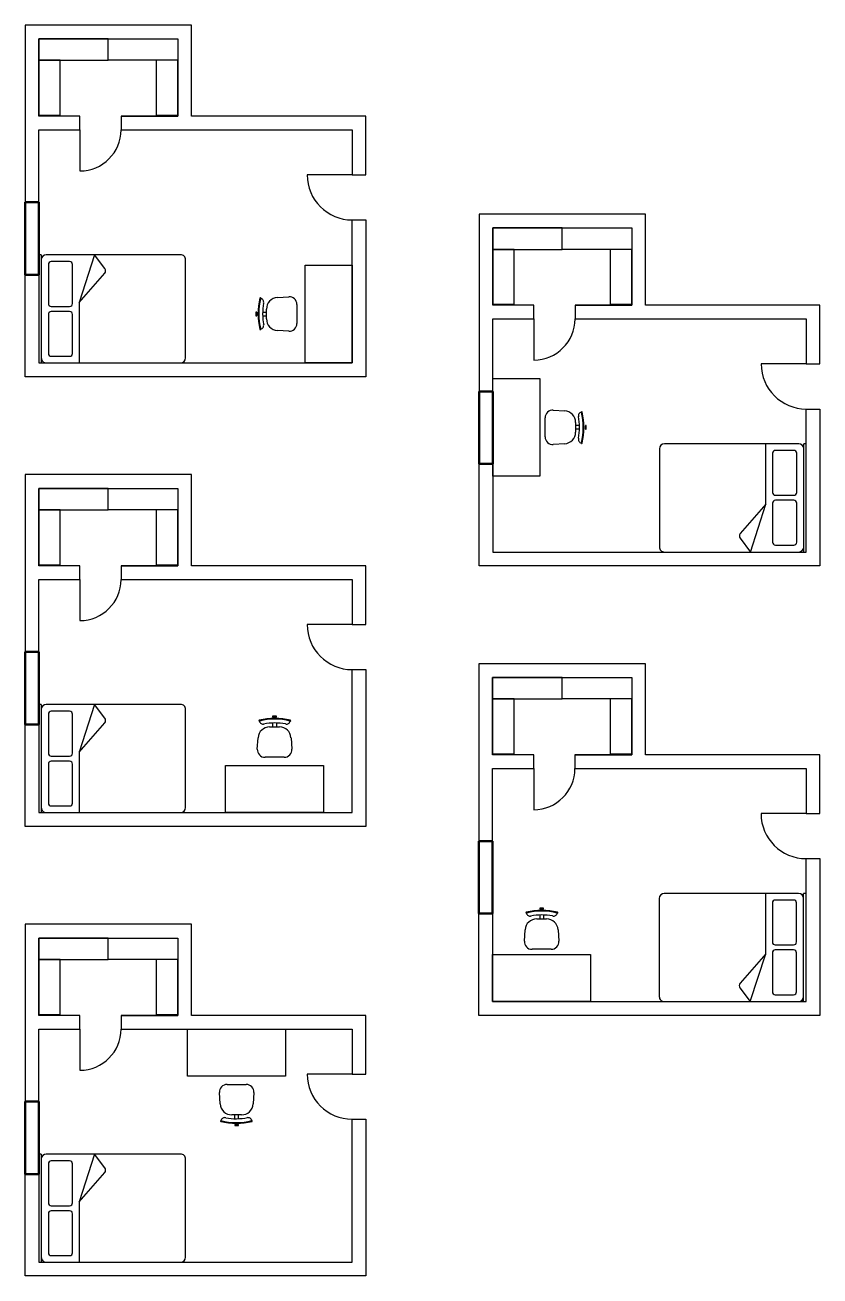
# Model space of a CAD drawing. Header units: inches. Extents: x 752 to 1157, y 553 to 1192.
import ezdxf

# ---------------------------------------------------------------- set-up
doc = ezdxf.new("R2010")
doc.units = ezdxf.units.IN
doc.header["$MEASUREMENT"] = 0
doc.layers.get('0').update_dxf_attribs({"color": 255})
doc.layers.get('Defpoints').update_dxf_attribs({"color": 255})
for name, color, linetype in [('doors and wind', 180, 'Continuous'), ('furniture', 102, 'Continuous'), ('walls', 240, 'Continuous')]:
    doc.layers.add(name, color=color, linetype=linetype)

# ---------------------------------------------------------------- blocks, each defined once
blk = doc.blocks.new('A$C164346CA')
for p, q in [((0, 2.035), (0, 2)), ((1.5, 2.035), (0, 2.035)), ((1.5, 2), (0, 2)), ((0, 1.93), (0, 0.07)), ((1.5, 2), (1.5, 2.035)), ((1.5, 0.07), (1.5, 1.93)), ((0.092, 1.862), (0.092, 1.607)), ((0.673, 1.902), (0.132, 1.902)), ((0.713, 1.607), (0.713, 1.862)), ((0.783, 1.862), (0.783, 1.607)), ((1.364, 1.902), (0.823, 1.902)), ((1.404, 1.607), (1.404, 1.862)), ((0.132, 1.567), (0.673, 1.567)), ((0.823, 1.567), (1.364, 1.567)), ((0.839, 1.476), (0, 1.476)), ((0.839, 1.476), (1.245, 1.12)), ((1.5, 1.261), (0.839, 1.476)), ((1.308, 1.117), (1.5, 1.261)), ((0.07, 0), (1.43, 0))]:
    blk.add_line(p, q)
for centre, radius, start, end in [((0.07, 1.93), 0.07, 90, 180), ((1.43, 1.93), 0.07, 0, 90), ((0.132, 1.862), 0.04, 90, 180), ((0.673, 1.862), 0.04, 0, 90), ((0.823, 1.862), 0.04, 90, 180), ((1.364, 1.862), 0.04, 0, 90), ((0.132, 1.607), 0.04, 180, 270), ((0.673, 1.607), 0.04, 270, 0), ((0.823, 1.607), 0.04, 180, 270), ((1.364, 1.607), 0.04, 270, 0), ((1.278, 1.158), 0.05, 228.6958, 306.7579), ((0.07, 0.07), 0.07, 180, 270), ((1.43, 0.07), 0.07, 270, 0)]:
    blk.add_arc(centre, radius, start, end)
blk = doc.blocks.new('A$C05DF47E1')
for p, q in [((249, 534), (199, 534)), ((199, 534), (199, 522)), ((199, 522), (249, 522)), ((249, 522), (249, 534)), ((160, 395), (287, 395)), ((199, 445), (199, 395)), ((249, 445), (249, 395)), ((0, 106), (11, 254)), ((437, 254), (448, 106)), ((348, 0), (100, 0))]:
    blk.add_line(p, q)
for centre, radius, start, end in [((227, -318), 823, 75.75, 104.25), ((227, -318), 813, 75.75, 104.25), ((160, 245), 150, 90, 176.6726), ((26, 475), 5, 104.25, 284.25), ((76, 481), 50.1, 192.486, 284.25), ((227, -318), 763, 79.5098, 100.9536), ((287, 245), 150, 3.3274, 90), ((378, 481), 50.1, 255.75, 347.514), ((428, 475), 5, 255.75, 75.75), ((100, 100), 100, 176.6726, 270), ((348, 100), 100, 270, 3.3274)]:
    blk.add_arc(centre, radius, start, end)

msp = doc.modelspace()

# ---------------------------------------------------------------- linework, layer by layer
at = {"color": 32, "lineweight": 50, "true_color": 0xcd6928}
msp.add_line((990.36, 968.01), (990.36, 1005.01), dxfattribs=at)
at = {"layer": 'Defpoints'}
for points in [[(751.65, 1138.55), (751.65, 1138.51)], [(983.36, 1042.05), (983.36, 1042.01)], [(751.65, 909.04), (751.65, 909)], [(983.29, 812.54), (983.29, 812.5)], [(751.65, 679.53), (751.65, 679.49)]]:
    msp.add_lwpolyline(points, dxfattribs=at)
at = {"layer": 'doors and wind'}
for p, q in [((779.65, 1138.51), (779.65, 1117.51)), ((918.65, 1115.51), (895.65, 1115.51)), ((1011.36, 1042.01), (1011.36, 1021.01)), ((1150.36, 1019.01), (1127.36, 1019.01)), ((779.65, 909), (779.65, 888)), ((918.65, 886), (895.65, 886)), ((1011.29, 812.5), (1011.29, 791.5)), ((1150.29, 789.5), (1127.29, 789.5)), ((779.65, 679.49), (779.65, 658.49)), ((918.65, 656.49), (895.65, 656.49))]:
    msp.add_line(p, q, dxfattribs=at)
at = {"layer": 'doors and wind', "lineweight": 50}
for p, q in [((751.65, 1101.51), (751.65, 1064.51)), ((758.65, 1101.51), (751.65, 1101.51)), ((758.65, 1064.51), (758.65, 1101.51)), ((751.65, 1064.51), (758.65, 1064.51)), ((983.36, 1005.01), (983.36, 968.01)), ((990.36, 1005.01), (983.36, 1005.01)), ((983.36, 968.01), (990.36, 968.01)), ((751.65, 872), (751.65, 835)), ((758.65, 872), (751.65, 872)), ((758.65, 835), (758.65, 872)), ((751.65, 835), (758.65, 835)), ((983.29, 775.5), (983.29, 738.5)), ((990.29, 775.5), (983.29, 775.5)), ((990.29, 738.5), (990.29, 775.5)), ((983.29, 738.5), (990.29, 738.5)), ((751.65, 642.49), (751.65, 605.49)), ((758.65, 642.49), (751.65, 642.49)), ((758.65, 605.49), (758.65, 642.49)), ((751.65, 605.49), (758.65, 605.49))]:
    msp.add_line(p, q, dxfattribs=at)
at = {"layer": 'doors and wind'}
for centre, radius, start, end in [((779.65, 1138.51), 21, 270, 0), ((918.65, 1115.51), 23, 180, 270), ((1011.36, 1042.01), 21, 270, 0), ((1150.36, 1019.01), 23, 180, 270), ((779.65, 909), 21, 270, 0), ((918.65, 886), 23, 180, 270), ((1011.29, 812.5), 21, 270, 0), ((1150.29, 789.5), 23, 180, 270), ((779.65, 679.49), 21, 270, 0), ((918.65, 656.49), 23, 180, 270)]:
    msp.add_arc(centre, radius, start, end, dxfattribs=at)
at = {"layer": 'furniture'}
for points in [[(758.65, 1174.01), (794.15, 1174.01), (794.15, 1185.01), (758.65, 1185.01)], [(794.15, 1185.01), (829.65, 1185.01), (829.65, 1174.01), (794.15, 1174.01)], [(758.65, 1146.01), (769.65, 1146.01), (769.65, 1174.01), (758.65, 1174.01)], [(829.65, 1174.01), (818.65, 1174.01), (818.65, 1146.01), (829.65, 1146.01)], [(990.36, 1077.51), (1025.86, 1077.51), (1025.86, 1088.51), (990.36, 1088.51)], [(1025.86, 1088.51), (1061.36, 1088.51), (1061.36, 1077.51), (1025.86, 1077.51)], [(990.36, 1049.51), (1001.36, 1049.51), (1001.36, 1077.51), (990.36, 1077.51)], [(1061.36, 1077.51), (1050.36, 1077.51), (1050.36, 1049.51), (1061.36, 1049.51)], [(894.65, 1069.51), (918.65, 1069.51), (918.65, 1019.51), (894.65, 1019.51)], [(990.36, 1011.65), (1014.36, 1011.65), (1014.36, 961.65), (990.36, 961.65)], [(758.65, 944.5), (794.15, 944.5), (794.15, 955.5), (758.65, 955.5)], [(794.15, 955.5), (829.65, 955.5), (829.65, 944.5), (794.15, 944.5)], [(758.65, 916.5), (769.65, 916.5), (769.65, 944.5), (758.65, 944.5)], [(829.65, 944.5), (818.65, 944.5), (818.65, 916.5), (829.65, 916.5)], [(990.29, 848), (1025.79, 848), (1025.79, 859), (990.29, 859)], [(1025.79, 859), (1061.29, 859), (1061.29, 848), (1025.79, 848)], [(990.29, 820), (1001.29, 820), (1001.29, 848), (990.29, 848)], [(1061.29, 848), (1050.29, 848), (1050.29, 820), (1061.29, 820)], [(904.01, 814), (904.01, 790), (854.01, 790), (854.01, 814)], [(758.65, 714.99), (794.15, 714.99), (794.15, 725.99), (758.65, 725.99)], [(794.15, 725.99), (829.65, 725.99), (829.65, 714.99), (794.15, 714.99)], [(990.29, 693.5), (990.29, 717.5), (1040.29, 717.5), (1040.29, 693.5)], [(758.65, 686.99), (769.65, 686.99), (769.65, 714.99), (758.65, 714.99)], [(829.65, 714.99), (818.65, 714.99), (818.65, 686.99), (829.65, 686.99)], [(834.65, 655.49), (834.65, 679.49), (884.65, 679.49), (884.65, 655.49)]]:
    msp.add_lwpolyline(points, close=True, dxfattribs=at)
at = {"layer": 'walls'}
for points in [[(800.65, 1145.51), (800.65, 1138.51), (918.65, 1138.51), (918.65, 1115.51), (925.65, 1115.51), (925.65, 1145.51), (836.65, 1145.51), (836.65, 1192.01), (751.65, 1192.01), (751.65, 1145.54), (751.65, 1145.51), (751.65, 1101.51), (758.65, 1101.51), (758.65, 1138.51), (779.65, 1138.51), (779.65, 1145.51), (758.65, 1145.51), (758.65, 1185.01), (829.65, 1185.01), (829.65, 1145.51), (800.65, 1145.51), (829.65, 1145.51)], [(1032.36, 1049.01), (1032.36, 1042.01), (1150.36, 1042.01), (1150.36, 1019.01), (1157.36, 1019.01), (1157.36, 1049.01), (1068.36, 1049.01), (1068.36, 1095.51), (983.36, 1095.51), (983.36, 1049.04), (983.36, 1049.01), (983.36, 1005.01), (990.36, 1005.01), (990.36, 1042.01), (1011.36, 1042.01), (1011.36, 1049.01), (990.36, 1049.01), (990.36, 1088.51), (1061.36, 1088.51), (1061.36, 1049.01), (1032.36, 1049.01), (1061.36, 1049.01)], [(800.65, 916), (800.65, 909), (918.65, 909), (918.65, 886), (925.65, 886), (925.65, 916), (836.65, 916), (836.65, 962.5), (751.65, 962.5), (751.65, 916.03), (751.65, 916), (751.65, 872), (758.65, 872), (758.65, 909), (779.65, 909), (779.65, 916), (758.65, 916), (758.65, 955.5), (829.65, 955.5), (829.65, 916), (800.65, 916), (829.65, 916)], [(1032.29, 819.5), (1032.29, 812.5), (1150.29, 812.5), (1150.29, 789.5), (1157.29, 789.5), (1157.29, 819.5), (1068.29, 819.5), (1068.29, 866), (983.29, 866), (983.29, 819.53), (983.29, 819.5), (983.29, 775.5), (990.29, 775.5), (990.29, 812.5), (1011.29, 812.5), (1011.29, 819.5), (990.29, 819.5), (990.29, 859), (1061.29, 859), (1061.29, 819.5), (1032.29, 819.5), (1061.29, 819.5)], [(800.65, 686.49), (800.65, 679.49), (918.65, 679.49), (918.65, 656.49), (925.65, 656.49), (925.65, 686.49), (836.65, 686.49), (836.65, 732.99), (751.65, 732.99), (751.65, 686.52), (751.65, 686.49), (751.65, 642.49), (758.65, 642.49), (758.65, 679.49), (779.65, 679.49), (779.65, 686.49), (758.65, 686.49), (758.65, 725.99), (829.65, 725.99), (829.65, 686.49), (800.65, 686.49), (829.65, 686.49)]]:
    msp.add_lwpolyline(points, dxfattribs=at)
for points in [[(758.65, 1064.51), (758.65, 1019.51), (918.65, 1019.51), (918.65, 1092.51), (925.65, 1092.51), (925.65, 1012.5), (751.65, 1012.5), (751.65, 1064.51)], [(990.36, 968.01), (990.36, 923.01), (1150.36, 923.01), (1150.36, 996.01), (1157.36, 996.01), (1157.36, 916), (983.36, 916), (983.36, 968.01)], [(758.65, 835), (758.65, 790), (918.65, 790), (918.65, 863), (925.65, 863), (925.65, 782.99), (751.65, 782.99), (751.65, 835)], [(990.29, 738.5), (990.29, 693.5), (1150.29, 693.5), (1150.29, 766.5), (1157.29, 766.5), (1157.29, 686.49), (983.29, 686.49), (983.29, 738.5)], [(758.65, 605.49), (758.65, 560.49), (918.65, 560.49), (918.65, 633.49), (925.65, 633.49), (925.65, 553.48), (751.65, 553.48), (751.65, 605.49)]]:
    msp.add_lwpolyline(points, close=True, dxfattribs=at)

# ---------------------------------------------------------------- block references
at = {"layer": 'furniture', "color": 242, "true_color": 0xcd2027}
for name, p, xscale, yscale, zscale, rotation in [('A$C164346CA', (833.61, 1019.51), 36.83384772221307, 36.83384772221307, 36.83384772221307, 89.99999999999999), ('A$C05DF47E1', (890.43, 1035.7), 0.03937007874015748, 0.03937007874015748, 0.03937007874015748, 90), ('A$C05DF47E1', (1017.08, 995.47), 0.03937007874015748, 0.03937007874015748, 0.03937007874015748, 270), ('A$C164346CA', (1075.41, 978.26), 36.83384772221307, 36.83384772221307, 36.83384772221307, 270), ('A$C164346CA', (833.61, 790), 36.83384772221307, 36.83384772221307, 36.83384772221307, 89.99999999999999), ('A$C164346CA', (1075.34, 748.75), 36.83384772221307, 36.83384772221307, 36.83384772221307, 270), ('A$C05DF47E1', (868.47, 651.27), 0.03937007874015748, 0.03937007874015748, 0.03937007874015748, 180.0000000002147), ('A$C164346CA', (833.61, 560.49), 36.83384772221307, 36.83384772221307, 36.83384772221307, 89.99999999999999)]:
    msp.add_blockref(name, p, dxfattribs=dict(at, xscale=xscale, yscale=yscale, zscale=zscale, rotation=rotation))
at = {"layer": 'furniture', "color": 242, "true_color": 0xcd2027, "xscale": 0.03937007874015748, "yscale": 0.03937007874015748, "zscale": 0.03937007874015748}
for p in [(870.2, 818.22), (1006.48, 720.22)]:
    msp.add_blockref('A$C05DF47E1', p, dxfattribs=at)

doc.saveas('drawing.dxf')
